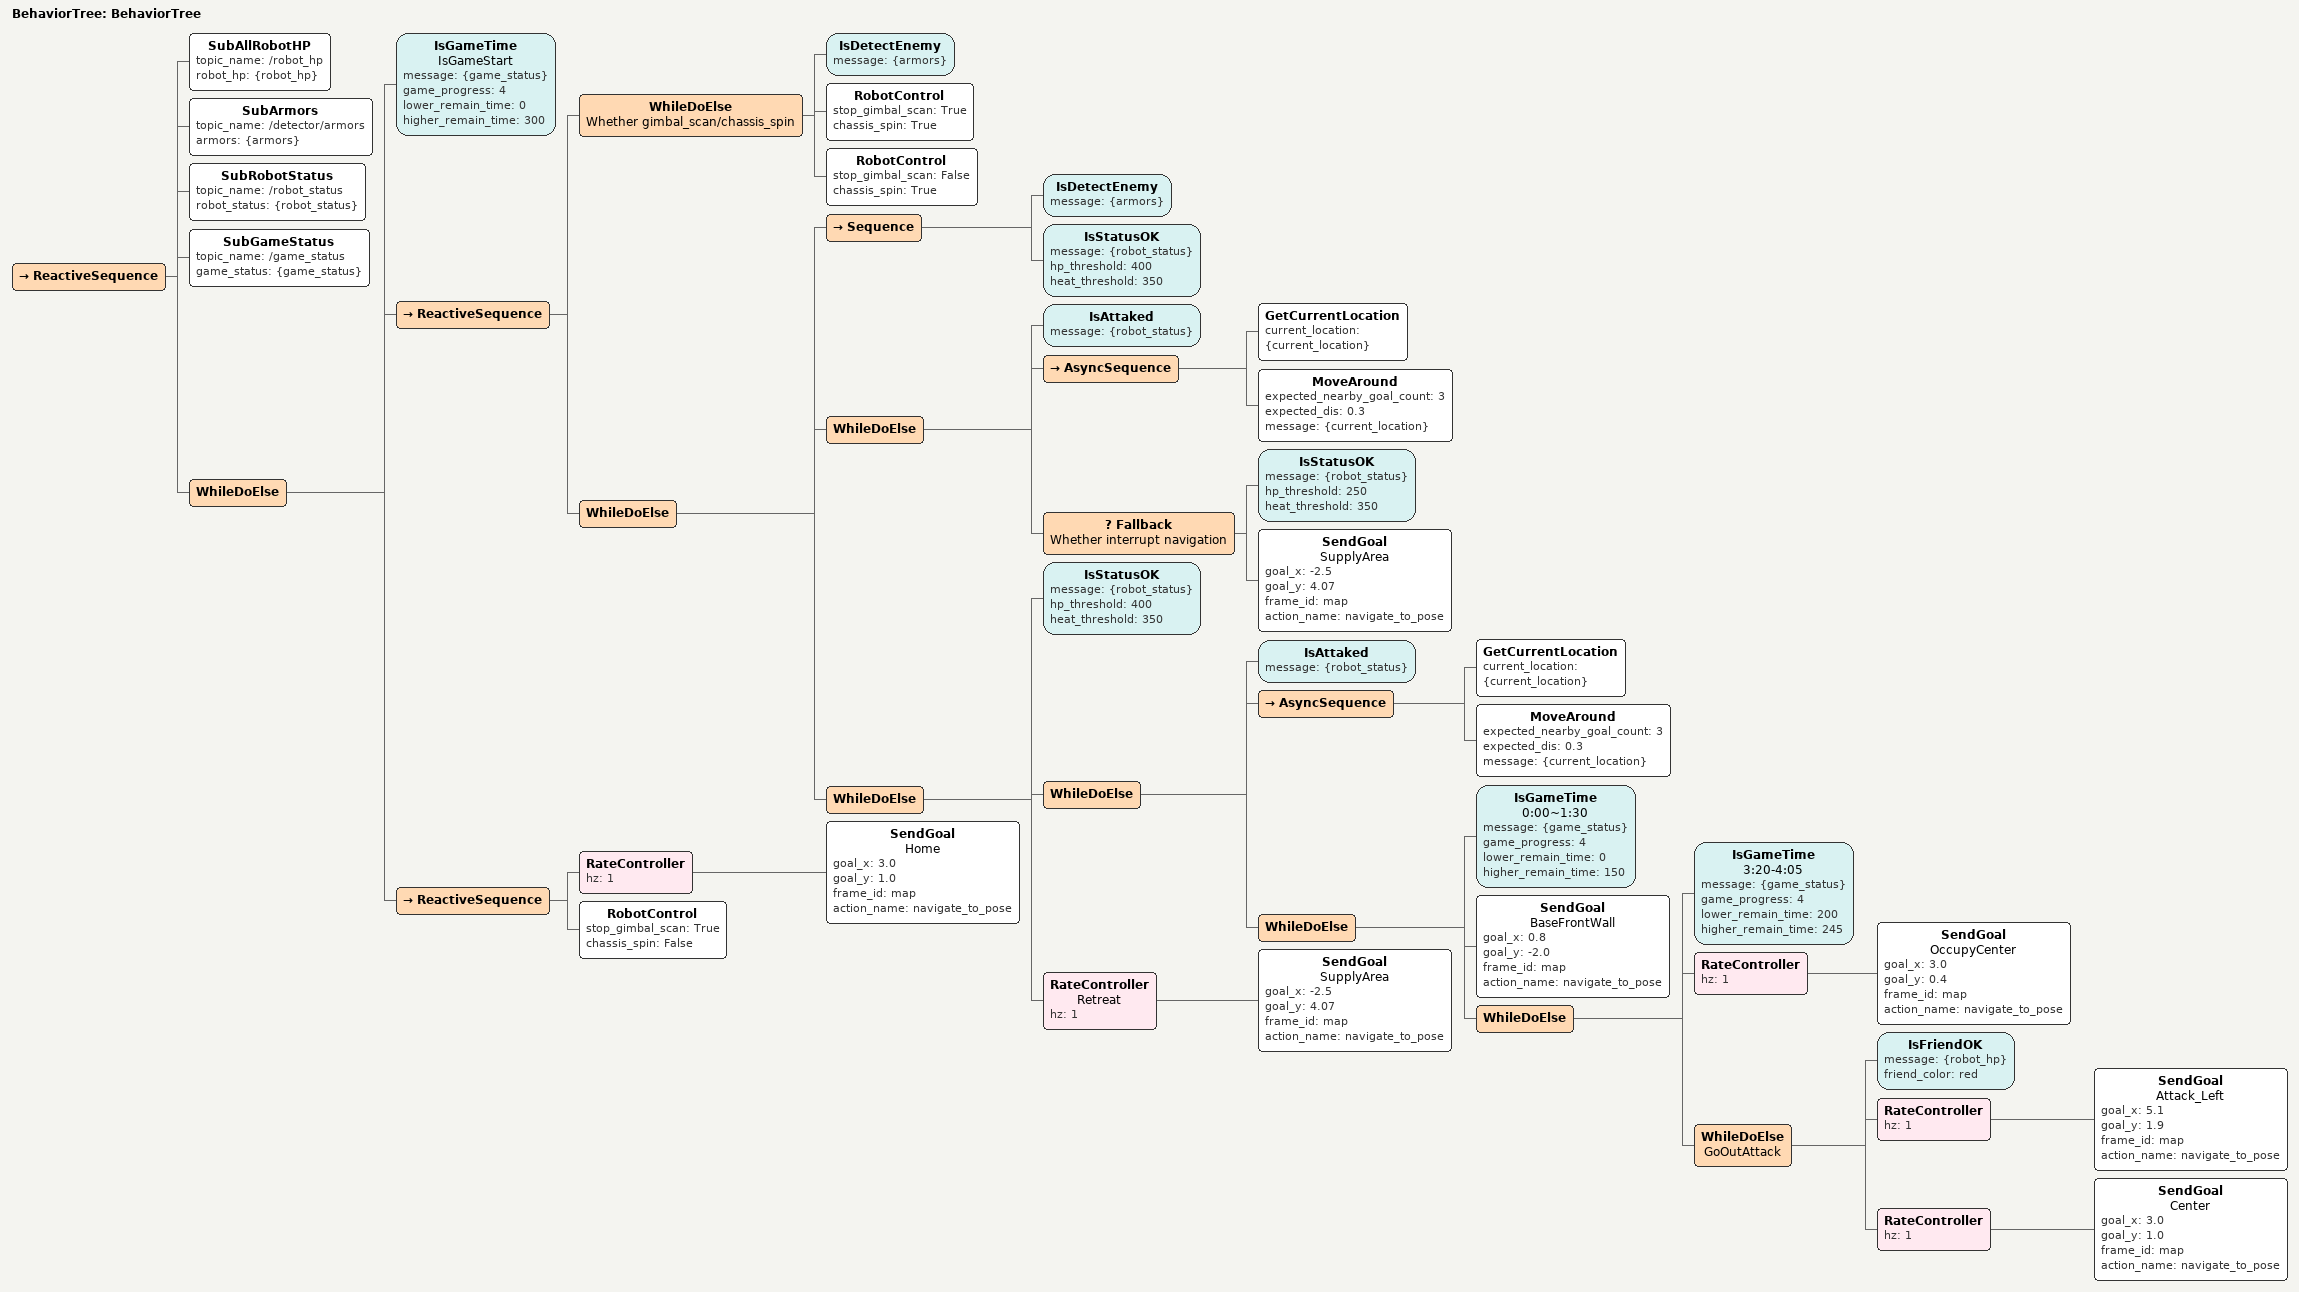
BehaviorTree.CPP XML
<?xml version="1.0" encoding="UTF-8"?>
<root BTCPP_format="4"
      main_tree_to_execute="BehaviorTree">
  <BehaviorTree ID="BehaviorTree">
    <ReactiveSequence>
      <SubAllRobotHP topic_name="/robot_hp"
                     robot_hp="{robot_hp}"/>
      <SubArmors topic_name="/detector/armors"
                 armors="{armors}"/>
      <SubRobotStatus topic_name="/robot_status"
                      robot_status="{robot_status}"/>
      <SubGameStatus topic_name="/game_status"
                     game_status="{game_status}"/>
      <WhileDoElse>
        <IsGameTime name="IsGameStart"
                    message="{game_status}"
                    game_progress="4"
                    lower_remain_time="0"
                    higher_remain_time="300"/>
        <ReactiveSequence>
          <WhileDoElse name="Whether gimbal_scan/chassis_spin">
            <IsDetectEnemy message="{armors}"/>
            <RobotControl stop_gimbal_scan="True"
                          chassis_spin="True"/>
            <RobotControl stop_gimbal_scan="False"
                          chassis_spin="True"/>
          </WhileDoElse>
          <WhileDoElse>
            <Sequence>
              <IsDetectEnemy message="{armors}"/>
              <IsStatusOK message="{robot_status}"
                          hp_threshold="400"
                          heat_threshold="350"/>
            </Sequence>
            <WhileDoElse>
              <IsAttaked message="{robot_status}"/>
              <AsyncSequence>
                <GetCurrentLocation current_location="{current_location}"/>
                <MoveAround expected_nearby_goal_count="3"
                            expected_dis="0.3"
                            message="{current_location}"/>
              </AsyncSequence>
              <Fallback name="Whether interrupt navigation">
                <IsStatusOK message="{robot_status}"
                            hp_threshold="250"
                            heat_threshold="350"/>
                <!-- Converted from structured goal_pose to goal_x/goal_y -->
                <SendGoal name="SupplyArea"
                          goal_x="-2.5" goal_y="4.07"
                          frame_id="map"
                          action_name="navigate_to_pose"/>

              </Fallback>
            </WhileDoElse>
            <WhileDoElse>
              <IsStatusOK message="{robot_status}"
                          hp_threshold="400"
                          heat_threshold="350"/>
              <WhileDoElse>
                <IsAttaked message="{robot_status}"/>
                <AsyncSequence>
                  <GetCurrentLocation current_location="{current_location}"/>
                  <MoveAround expected_nearby_goal_count="3"
                              expected_dis="0.3"
                              message="{current_location}"/>
                </AsyncSequence>
                <WhileDoElse>
                  <IsGameTime name="0:00~1:30"
                              message="{game_status}"
                              game_progress="4"
                              lower_remain_time="0"
                              higher_remain_time="150"/>
                  <!-- Converted from structured goal_pose to goal_x/goal_y -->
                  <SendGoal name="BaseFrontWall"
                            goal_x="0.8" goal_y="-2.0"
                            frame_id="map"
                            action_name="navigate_to_pose"/>

                  <WhileDoElse>
                    <IsGameTime name="3:20-4:05"
                                message="{game_status}"
                                game_progress="4"
                                lower_remain_time="200"
                                higher_remain_time="245"/>
                      <RateController hz="1">
                      <!-- Converted from structured goal_pose to goal_x/goal_y -->
                      <SendGoal name="OccupyCenter"
                                goal_x="3.0" goal_y="0.4"
                                frame_id="map"
                                action_name="navigate_to_pose"/>

                    </RateController>
                    <WhileDoElse name="GoOutAttack">
                      <IsFriendOK message="{robot_hp}"
                                  friend_color="red"/>
                      <RateController hz="1">
                       <!-- Converted from structured goal_pose to goal_x/goal_y -->
                       <SendGoal name="Attack_Left"
                                 goal_x="5.1" goal_y="1.9"
                                 frame_id="map"
                                 action_name="navigate_to_pose"/>

                      </RateController>
                      <RateController hz="1">
                        <!-- Converted from structured goal_pose to goal_x/goal_y -->
                        <SendGoal name="Center"
                                  goal_x="3.0" goal_y="1.0"
                                  frame_id="map"
                                  action_name="navigate_to_pose"/>

                      </RateController>
                    </WhileDoElse>
                  </WhileDoElse>
                </WhileDoElse>
              </WhileDoElse>
              <RateController name="Retreat"
                              hz="1">
                <!-- Converted from structured goal_pose to goal_x/goal_y -->
                <SendGoal name="SupplyArea"
                          goal_x="-2.5" goal_y="4.07"
                          frame_id="map"
                          action_name="navigate_to_pose"/>
              </RateController>
            </WhileDoElse>
          </WhileDoElse>
        </ReactiveSequence>
        <ReactiveSequence>
            <RateController hz="1">
            <!-- Converted from structured goal_pose to goal_x/goal_y -->
            <SendGoal name="Home"
                      goal_x="3.0" goal_y="1.0"
                      frame_id="map"
                      action_name="navigate_to_pose"/>
          </RateController>
          <RobotControl stop_gimbal_scan="True"
                        chassis_spin="False"/>
        </ReactiveSequence>
      </WhileDoElse>
    </ReactiveSequence>
  </BehaviorTree>

</root>
